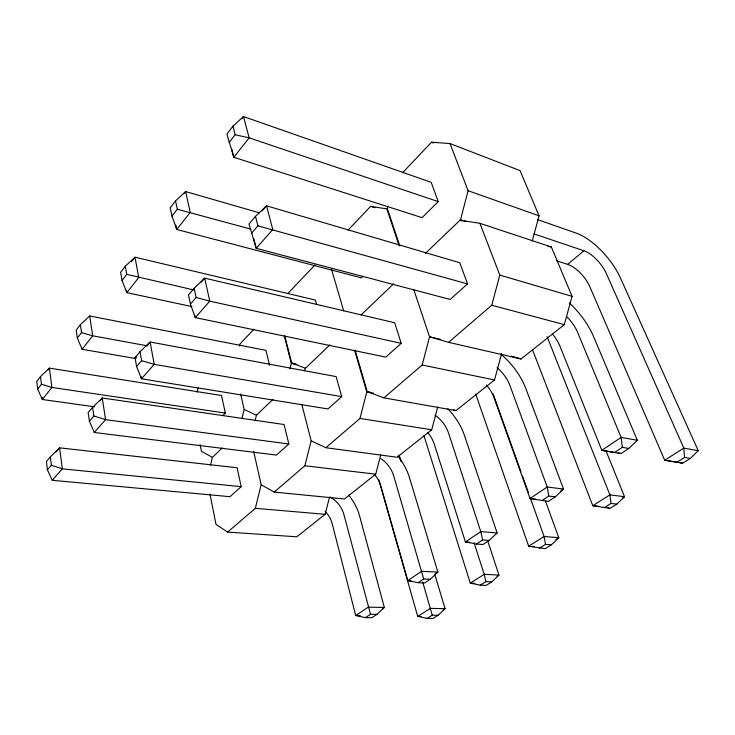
<?xml version="1.0" encoding="UTF-8"?>
<svg xmlns="http://www.w3.org/2000/svg" width="735" height="735" viewBox="0 0 735 735"><rect width="100%" height="100%" fill="white"/><g stroke="black" fill="none" stroke-linecap="round" stroke-linejoin="round"><path stroke-width="1.1" d="M197.173 392.196L198.202 387.915M210.522 465.099L212.387 457.39L222.209 447.983M239.426 346.102L239.95 343.962L253.988 329.17M242.045 418.16L244.176 409.459L240.694 394.034M255.073 420.732L256.432 415.202L272.942 399.39M209.953 494.049L216.017 524.441L227.648 532.085L255.33 508.317L261.173 484.76L253.704 451.667M289.957 368.896L291.317 363.412L284.261 335.877M304.538 370.752L305.071 368.621L329.721 345.009M261.173 484.76L274.219 492.082L304.869 465.76L311.153 440.844L301.782 404.25M387.841 206.259L387.29 208.4L399.858 245.986M227.648 532.085L296.765 536.807L325.136 514.307L329.5 497.228M311.153 440.844L325.853 447.734L359.994 418.417L366.774 391.975L354.693 350.549M274.219 492.082L344.467 498.982L375.732 474.185L380.748 454.846M355.134 350.136L367.234 391.571L383.909 397.874L422.193 364.992L429.552 336.814L413.787 289.59M425.28 253.474L460.542 219.71L468.112 190.714L449.976 143.564L431.555 142.213L402.67 172.633M325.853 447.734L397.084 457.253L431.721 429.791L437.748 406.951M440.651 339.368L429.552 336.814L448.57 342.335L491.77 305.236L499.8 275.092L479.891 223.311L460 220.224L462.159 220.932M383.909 397.874L455.921 410.599L494.526 379.986L501.665 353.416M532.296 240.924L539.04 215.814L520.058 170.612L449.976 143.564M448.57 342.335L521.041 358.965L564.315 324.649L572.06 296.343L551.351 246.969L479.891 223.311M223.045 415.348L225.323 413.079L221.538 395.522L49.429 368.125L40.508 376.522L36.75 381.41L37.678 389.127L42.373 399.509L94.53 406.804M269.57 365.185L265.941 350.356L89.661 315.967L80.381 324.659L76.192 330.098L77.34 338.036L82.081 349.263L136.076 358.643M316.592 304.419L315.388 300.073L135.001 257.195L125.327 266.189L120.623 272.299L122.047 280.439L126.824 292.649L191.945 306.605M259.547 212.874L185.633 191.559L175.536 200.875L170.235 207.775L171.981 216.118L176.758 229.458L361.455 277.876L363.044 276.296M232.94 126.2L226.904 134.055L233.803 157.281L422.074 217.661L438.225 201.62L431.179 182.317L243.496 116.553L232.94 126.2L235.145 134.735L229.063 142.581M48.087 369.87L49.429 368.125L51.9 387.446L42.373 399.509L42.097 397.258M131.556 261.669L135.001 257.195L138.75 277.554L126.824 292.649L126.429 290.398M184.237 193.369L185.633 191.559L190.227 212.415L176.758 229.458L175.84 225.094M242.127 118.326L243.496 116.553L249.147 137.858L233.803 157.281L231.654 148.801M37.678 389.127L41.454 384.258L40.508 376.522M77.34 338.036L81.548 332.606L80.381 324.659M122.047 280.439L126.769 274.348L125.327 266.189M171.981 216.118L177.319 209.236L175.536 200.875M82.081 349.263L92.711 335.812L89.661 315.967M50.366 456.858L46.397 461.506L47.407 469.885L52.249 480.295L230.009 496.685L241.19 486.662L237.111 467.754L59.636 447.845L50.366 456.858L51.395 465.264L47.407 469.885M92.592 407.355L88.145 412.555L89.404 421.21L94.291 432.483L276.461 455.066L288.837 443.986L284.077 424.518L102.248 397.993L92.592 407.355L93.869 416.028L89.404 421.21M135.029 357.596L140.036 351.734L150.115 341.995L336.134 376.605L341.702 396.634L327.948 408.945L141.497 378.801L136.581 366.526L135.029 357.596L136.747 356.953M194.169 288.258L188.482 294.928L190.411 304.125L195.317 317.603L385.801 357.127L401.2 343.337L394.658 322.738L204.707 278.133L194.169 288.258L196.144 297.482L190.411 304.125M255.495 216.356L248.981 224L256.212 248.347L450.197 299.448L467.533 283.912L459.816 262.753L266.52 205.818L255.495 216.356L257.939 225.847L251.37 233.464M56.09 451.997L59.636 447.845L62.319 468.838L52.249 480.295M100.024 400.593L102.248 397.993L105.574 419.648L94.291 432.483M147.165 345.441L150.115 341.995L154.212 364.339L141.497 378.801L141.102 376.586M201.16 282.286L204.707 278.133L209.778 301.148L195.317 317.603L194.858 315.425M262.083 211.009L266.52 205.818L272.795 229.495L256.212 248.347L253.777 238.728M136.581 366.526L141.616 360.683L140.036 351.734M287.817 293.559L314.911 265.032M348.013 230.174L370.624 206.37L386.83 208.878L399.022 245.389M556.799 260.87L567.686 264.361A22.794 10.161 49.9 0 1 589.828 286.714L664.697 460.202L682.686 463.188L690.349 458.429L698.25 450.702L620.45 278.014A46.213 19.9 49.8 0 0 576.203 233.124L537.735 219.655M532.517 349.777L592.778 505.689L610.013 508.381L616.876 504.118L624.52 496.704L606.053 450.978M475.692 394.024L528.667 546.234L545.214 548.678L551.397 544.828L558.793 537.708L545.489 501.151M361.142 314.911L393.657 283.765M552.444 334.012A25.109 12.293 50.7 0 1 560.015 346.323L601.827 450.353L621.075 453.541L628.811 448.442L637.337 440.293L593.65 336.777A50.981 24.154 50.6 0 0 569.248 302.857M423.93 435.653L470.29 583.149L480.304 585.143L486.193 585.382L491.788 581.899L498.955 575.036L487.847 541.3M486.423 385.057A23.75 13.055 51.1 0 1 494.03 397.663L530.036 498.541L548.42 501.408L555.32 496.86L563.534 489.051L525.865 388.64A48.179 25.798 51 0 0 500.728 354.114M378.837 479.973L417.71 616.399L427.154 618.374L433.016 618.447L438.106 615.278L445.052 608.663L434.899 574.678M427.908 432.768A22.519 13.598 51.5 0 1 434.293 444.151L465.402 541.925L476.464 544.038L482.996 544.506L489.179 540.436L497.099 532.948L464.492 435.589A45.643 26.974 51.4 0 0 447.799 408.779M374.611 474.553A21.425 13.965 51.9 0 1 380.767 485.807L407.787 580.595L418.16 582.69L424.655 582.947L430.223 579.281L437.876 572.087L409.496 477.667A43.383 27.801 51.8 0 0 397.754 456.132M325.017 511.22A20.424 14.213 52.3 0 1 332.165 523.623L355.712 615.553L365.47 617.62L371.901 617.703L376.945 614.377L384.341 607.459L359.571 515.86A41.344 28.343 52.2 0 0 348.666 495.087M567.686 264.361L583.902 250.754A23.097 9.941 49.8 0 1 606.283 273.438L683.816 448.111L684.57 457.446L676.898 462.241L664.697 460.202L683.816 448.111L698.25 450.702M355.712 615.553L368.253 607.138L384.341 607.459L382.549 608.644M365.47 617.62L370.513 614.285L376.945 614.377M418.16 582.69L423.718 579.005L430.223 579.281M476.464 544.038L482.638 539.94L489.179 540.436M541.888 500.664L548.779 496.097L555.32 496.86M628.811 448.442L622.324 447.339L614.57 452.475L601.827 450.353L621.13 437.389L637.337 440.293M435.102 573.916L437.876 572.087L421.642 571.297L407.787 580.595L411.03 580.733M560.676 490.943L563.534 489.051L547.217 487.011L530.036 498.541L535.475 499.157M470.29 583.149L484.236 574.329L498.955 575.036L497.09 576.203M528.667 546.234L544.075 536.486L558.793 537.708L555.908 539.508M427.154 618.374L432.244 615.186L438.106 615.278M480.304 585.143L485.899 581.642L491.788 581.899M539.315 548.246L545.508 544.378L551.397 544.828M604.152 507.72L611.015 503.42L616.876 504.118M443.233 609.802L445.052 608.663L430.398 608.378L417.71 616.399L421.081 616.444M622.628 497.88L624.52 496.704L609.885 494.866L592.778 505.689L599.549 506.452M356.852 615.572L360.297 615.618M472.55 583.241L474.81 583.333M532.067 546.482L534.327 546.647M469.757 542.237L465.402 541.925L480.782 531.598L497.099 532.948M255.33 508.317L325.136 514.307M241.19 486.662L62.319 468.838L51.395 465.264M304.869 465.76L375.732 474.185M288.837 443.986L105.574 419.648L93.869 416.028M225.323 413.079L51.9 387.446L41.454 384.258M359.994 418.417L431.721 429.791M547.988 246.4L551.351 246.969M684.57 457.446L690.349 458.429M341.702 396.634L154.212 364.339L141.616 360.683M679.195 462.591L682.686 463.188M618.071 453.017L621.075 453.541M366.774 391.975L373.481 393.179M367.234 391.571L369.466 391.975M147.799 345.909L92.711 335.812L81.548 332.606M291.317 363.412L296.885 364.468M284.647 335.491L291.712 363.026L295.047 363.66M422.193 364.992L494.526 379.986M401.2 343.337L209.778 301.148L196.144 297.482M235.145 134.735L249.147 137.858L438.225 201.62M193.388 289.875L126.769 274.348M257.939 225.847L467.533 283.912M177.319 209.236L251.002 229.164M491.77 305.236L564.315 324.649M511.358 356.19L521.041 358.965M499.8 275.092L572.06 296.343M370.624 206.37L374.951 207.739M460.542 219.71L465.935 221.483M533.849 233.868L583.902 250.754M468.112 190.714L539.04 215.814M453.78 409.827L455.921 410.599M291.712 363.026L305.475 368.235M431.555 142.213L433.668 143.022M607.441 507.352L609.159 508.041M244.176 409.459L256.432 415.202M212.387 457.39L201.418 451.226L200.095 444.611M547.07 336.639L609.885 494.866L611.015 503.42M493.167 393.932L520.931 471.686M522.475 476.004L528.263 492.202M530.192 497.604L544.075 536.486L545.508 544.378M474.02 542.641L484.236 574.329L485.899 581.642M370.513 614.285L343.897 514.5A20.663 14.167 52.2 0 0 330.125 497.053M399.197 455.176L401.163 461.755M331.457 269.028L343.668 310.859M422.689 581.973L432.244 615.186M423.718 579.005L393.657 475.775A21.683 13.891 51.8 0 0 380.914 458.603M482.638 539.94L480.782 531.598L448.534 433.071A22.813 13.478 51.4 0 0 435.019 415.11M548.779 496.097L547.217 487.011L509.86 385.351A24.08 12.89 51 0 0 496.998 367.702M622.324 447.339L621.13 437.389L577.692 332.56A25.477 12.063 50.6 0 0 567.007 316.932"/></g></svg>
